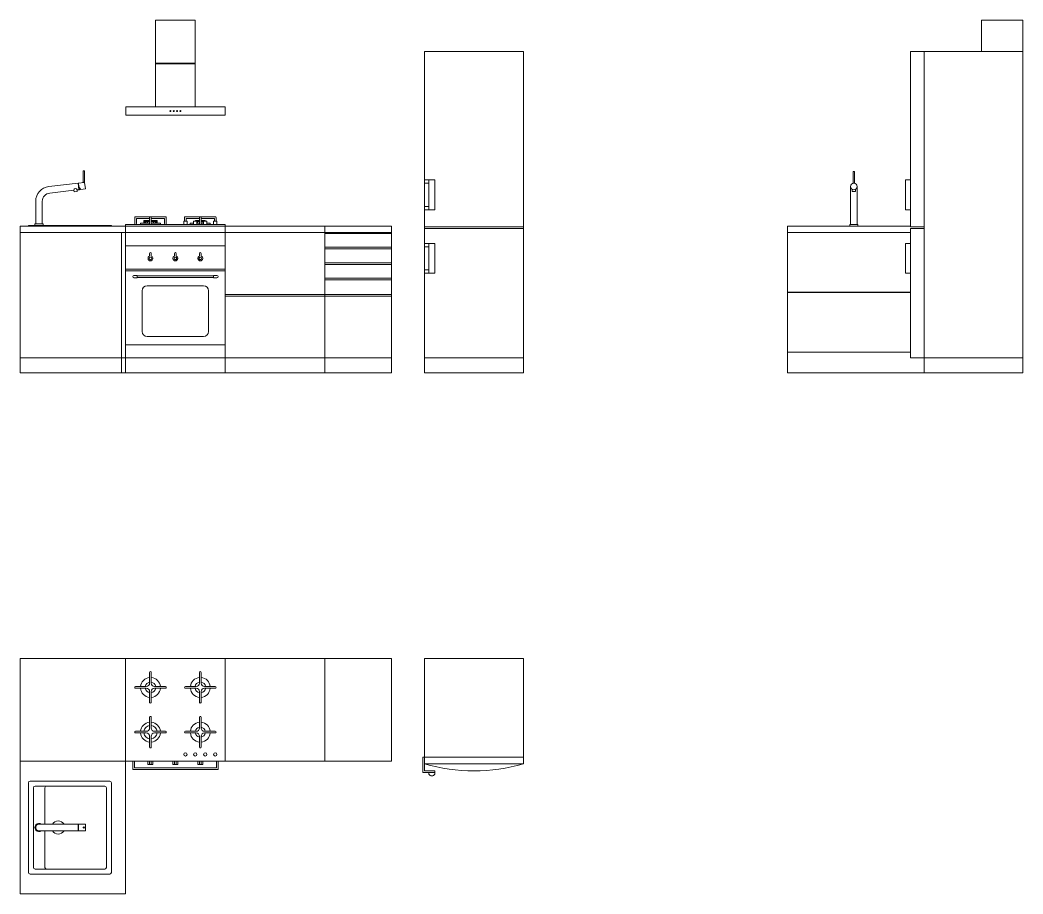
# Model space of a CAD drawing. Header units: millimetres. Extents: x 8372 to 10064, y 3867 to 4393.
# Drawn here: x 8372 to 8976, y 3867 to 4393 of the extents above; entities that cross this region are included whole.
import ezdxf

# ---------------------------------------------------------------- set-up
doc = ezdxf.new("R2010")
doc.units = ezdxf.units.MM
doc.layers.add('L_PIANTA PROSP', color=7, linetype='Continuous', lineweight=20)
doc.layers.add('L_QUOTE', color=7, linetype='Continuous', lineweight=0)

msp = doc.modelspace()

# ---------------------------------------------------------------- linework, layer by layer
at = {"layer": 'L_PIANTA PROSP'}
for p, q in [((8453.574, 4393.012), (8477.574, 4393.012)), ((8453.574, 4393.012), (8477.574, 4393.012)), ((8453.574, 4340.712), (8453.574, 4393.012)), ((8453.574, 4393.012), (8477.574, 4393.012)), ((8477.574, 4393.012), (8477.574, 4340.712)), ((8975.787, 4185.012), (8975.787, 4393.012)), ((8477.574, 4367.112), (8453.574, 4367.112)), ((8453.574, 4367.112), (8453.574, 4366.612)), ((8453.574, 4366.612), (8477.574, 4366.612)), ((8477.574, 4366.862), (8477.574, 4367.112)), ((8435.674, 4335.712), (8435.674, 4340.712)), ((8435.674, 4335.712), (8435.674, 4340.712)), ((8435.674, 4340.712), (8495.474, 4340.712)), ((8435.674, 4335.712), (8435.674, 4340.712)), ((8465.574, 4340.712), (8453.574, 4340.712)), ((8495.474, 4335.712), (8495.474, 4340.712)), ((8495.474, 4335.712), (8495.474, 4340.712)), ((8495.474, 4335.712), (8495.474, 4340.712)), ((8465.574, 4335.712), (8435.674, 4335.712)), ((8465.574, 4335.712), (8495.474, 4335.712)), ((8410.031, 4295.369), (8410.031, 4302.312)), ((8410.031, 4302.312), (8410.831, 4302.312)), ((8410.831, 4302.312), (8410.831, 4295.461)), ((8873.487, 4294.773), (8873.487, 4301.812)), ((8873.487, 4301.812), (8874.487, 4301.812)), ((8874.487, 4301.812), (8874.487, 4294.773)), ((8406.974, 4294.817), (8389.448, 4292.806)), ((8406.974, 4294.817), (8410.947, 4295.273)), ((8406.974, 4294.817), (8407.172, 4294.84)), ((8406.974, 4294.817), (8407.429, 4290.843)), ((8407.172, 4294.84), (8407.628, 4290.866)), ((8408.622, 4290.98), (8407.432, 4292.579)), ((8410.925, 4295.472), (8409.931, 4295.358)), ((8409.931, 4295.358), (8410.031, 4295.369)), ((8409.931, 4295.358), (8409.954, 4295.159)), ((8410.947, 4295.273), (8410.925, 4295.472)), ((8410.947, 4295.273), (8411.403, 4291.299)), ((8871.987, 4289.249), (8871.987, 4292.773)), ((8873.987, 4294.773), (8873.487, 4294.773)), ((8873.487, 4294.773), (8873.502, 4294.713)), ((8874.487, 4294.773), (8873.987, 4294.773)), ((8874.487, 4294.773), (8874.472, 4294.713)), ((8875.987, 4289.249), (8875.987, 4292.773)), ((8404.449, 4290.501), (8389.904, 4288.832)), ((8404.563, 4289.508), (8404.449, 4290.501)), ((8406.55, 4289.736), (8404.563, 4289.508)), ((8407.429, 4290.843), (8406.436, 4290.729)), ((8407.429, 4290.843), (8406.436, 4290.729)), ((8406.436, 4290.729), (8406.55, 4289.736)), ((8407.628, 4290.866), (8407.429, 4290.843)), ((8407.628, 4290.866), (8408.322, 4291.382)), ((8411.403, 4291.299), (8408.622, 4290.98)), ((8871.987, 4269.812), (8871.987, 4289.249)), ((8872.987, 4290.984), (8872.987, 4291.041)), ((8872.987, 4289.716), (8872.987, 4290.984)), ((8873.987, 4289.716), (8872.987, 4289.716)), ((8873.987, 4289.716), (8874.987, 4289.716)), ((8874.987, 4290.984), (8874.987, 4291.041)), ((8874.987, 4289.716), (8874.987, 4290.984)), ((8875.987, 4269.812), (8875.987, 4289.249)), ((8381.474, 4270.312), (8381.474, 4283.865)), ((8385.474, 4270.312), (8385.474, 4283.865)), ((8441.374, 4274.512), (8459.774, 4274.512)), ((8450.074, 4274.512), (8451.074, 4274.512)), ((8471.374, 4274.512), (8489.774, 4274.512)), ((8372.074, 4265.012), (8372.074, 4268.812)), ((8372.074, 4268.812), (8495.574, 4268.812)), ((8372.074, 4268.812), (8435.574, 4268.812)), ((8428.074, 4268.812), (8372.074, 4268.812)), ((8372.074, 4268.812), (8376.574, 4268.812)), ((8372.074, 4268.812), (8377.074, 4268.812)), ((8376.574, 4268.812), (8374.074, 4268.812)), ((8377.074, 4268.812), (8377.074, 4269.312)), ((8377.074, 4268.812), (8377.074, 4269.312)), ((8377.074, 4269.312), (8427.074, 4269.312)), ((8379.074, 4268.812), (8400.074, 4268.812)), ((8380.974, 4269.312), (8380.974, 4270.312)), ((8380.974, 4270.312), (8385.974, 4270.312)), ((8380.974, 4270.312), (8381.974, 4270.312)), ((8380.974, 4270.312), (8381.474, 4270.312)), ((8431.074, 4268.812), (8381.074, 4268.812)), ((8385.974, 4270.312), (8384.974, 4270.312)), ((8385.974, 4270.312), (8385.474, 4270.312)), ((8385.974, 4270.312), (8385.974, 4269.312)), ((8427.074, 4268.812), (8427.074, 4269.312)), ((8435.574, 4268.812), (8435.574, 4269.912)), ((8435.574, 4269.912), (8495.574, 4269.912)), ((8435.574, 4268.812), (8435.574, 4265.012)), ((8441.074, 4274.212), (8441.074, 4269.912)), ((8442.074, 4273.212), (8442.074, 4270.412)), ((8450.074, 4273.512), (8442.374, 4273.512)), ((8444.574, 4270.612), (8450.074, 4270.612)), ((8444.574, 4270.612), (8444.574, 4269.912)), ((8447.324, 4270.612), (8445.949, 4270.612)), ((8450.074, 4272.212), (8446.605, 4272.212)), ((8446.605, 4271.812), (8446.605, 4272.212)), ((8446.605, 4271.812), (8450.074, 4271.812)), ((8450.074, 4271.612), (8446.605, 4271.612)), ((8446.605, 4271.612), (8446.905, 4271.612)), ((8446.605, 4271.612), (8446.605, 4270.612)), ((8446.905, 4271.612), (8446.905, 4271.812)), ((8447.324, 4270.612), (8448.699, 4270.612)), ((8450.074, 4269.912), (8450.074, 4274.212)), ((8450.074, 4274.212), (8450.074, 4273.512)), ((8451.074, 4274.212), (8451.074, 4269.912)), ((8451.074, 4274.212), (8451.074, 4273.512)), ((8451.074, 4273.512), (8458.774, 4273.512)), ((8451.074, 4272.212), (8454.542, 4272.212)), ((8451.074, 4271.812), (8454.542, 4271.812)), ((8454.542, 4271.612), (8451.074, 4271.612)), ((8451.074, 4270.612), (8456.574, 4270.612)), ((8451.074, 4270.612), (8452.449, 4270.612)), ((8454.242, 4271.612), (8454.242, 4271.812)), ((8454.542, 4271.612), (8454.242, 4271.612)), ((8454.542, 4271.812), (8454.542, 4272.212)), ((8454.542, 4271.612), (8454.542, 4270.612)), ((8456.574, 4270.612), (8456.574, 4269.912)), ((8459.074, 4273.212), (8459.074, 4270.412)), ((8460.074, 4269.912), (8460.074, 4274.212)), ((8472.574, 4271.912), (8470.574, 4271.912)), ((8470.574, 4271.912), (8470.574, 4269.912)), ((8471.074, 4271.912), (8471.074, 4274.212)), ((8472.074, 4273.212), (8472.074, 4271.912)), ((8472.374, 4273.512), (8480.074, 4273.512)), ((8472.574, 4269.912), (8472.574, 4271.912)), ((8476.574, 4269.912), (8472.574, 4269.912)), ((8474.574, 4270.612), (8476.574, 4270.612)), ((8474.574, 4270.612), (8474.574, 4269.912)), ((8476.574, 4270.612), (8475.949, 4270.612)), ((8478.574, 4271.912), (8476.574, 4271.912)), ((8476.574, 4271.912), (8476.574, 4269.912)), ((8480.074, 4272.212), (8477.616, 4272.212)), ((8477.616, 4272.212), (8477.616, 4271.912)), ((8478.574, 4269.912), (8478.574, 4271.912)), ((8478.574, 4271.812), (8480.074, 4271.812)), ((8480.074, 4271.612), (8478.574, 4271.612)), ((8478.574, 4270.612), (8478.699, 4270.612)), ((8478.574, 4270.612), (8480.074, 4270.612)), ((8480.574, 4269.912), (8478.574, 4269.912)), ((8480.074, 4269.912), (8480.074, 4274.212)), ((8480.074, 4274.212), (8480.074, 4273.512)), ((8481.074, 4274.212), (8481.074, 4269.912)), ((8481.074, 4274.212), (8481.074, 4273.512)), ((8481.074, 4273.512), (8488.774, 4273.512)), ((8483.532, 4272.212), (8481.074, 4272.212)), ((8481.074, 4271.812), (8482.574, 4271.812)), ((8482.574, 4271.612), (8481.074, 4271.612)), ((8481.074, 4270.612), (8482.574, 4270.612)), ((8481.074, 4270.612), (8482.449, 4270.612)), ((8482.574, 4269.912), (8482.574, 4271.912)), ((8482.574, 4271.912), (8484.574, 4271.912)), ((8483.532, 4272.212), (8483.532, 4271.912)), ((8484.574, 4271.912), (8484.574, 4269.912)), ((8484.574, 4270.612), (8486.574, 4270.612)), ((8486.574, 4270.612), (8486.574, 4269.912)), ((8488.574, 4269.912), (8488.574, 4271.912)), ((8488.574, 4271.912), (8490.574, 4271.912)), ((8489.074, 4273.212), (8489.074, 4271.912)), ((8490.074, 4271.912), (8490.074, 4274.212)), ((8490.574, 4271.912), (8490.574, 4269.912)), ((8495.574, 4185.012), (8495.574, 4269.912)), ((8833.987, 4265.012), (8833.987, 4268.812)), ((8833.987, 4268.812), (8908.087, 4268.812)), ((8833.987, 4268.812), (8873.987, 4268.812)), ((8871.487, 4268.812), (8871.487, 4269.812)), ((8871.487, 4269.812), (8876.487, 4269.812)), ((8871.487, 4269.812), (8871.987, 4269.812)), ((8873.987, 4268.812), (8871.487, 4268.812)), ((8871.487, 4268.812), (8876.487, 4268.812)), ((8876.487, 4269.812), (8875.987, 4269.812)), ((8876.487, 4269.812), (8876.487, 4268.812)), ((8372.074, 4265.012), (8372.074, 4261.212)), ((8435.574, 4265.012), (8372.074, 4265.012)), ((8372.074, 4265.012), (8433.074, 4265.012)), ((8377.074, 4265.012), (8427.074, 4265.012)), ((8377.074, 4265.012), (8387.074, 4265.012)), ((8427.074, 4265.012), (8424.074, 4265.012)), ((8433.074, 4265.012), (8428.074, 4265.012)), ((8433.074, 4265.012), (8431.074, 4265.012)), ((8433.074, 4265.012), (8433.074, 4185.012)), ((8435.574, 4185.012), (8435.574, 4265.012)), ((8435.574, 4265.012), (8495.574, 4265.012)), ((8435.574, 4265.012), (8435.574, 4264.712)), ((8440.074, 4265.012), (8439.074, 4265.012)), ((8442.074, 4265.012), (8441.074, 4265.012)), ((8442.074, 4265.012), (8442.074, 4265.012)), ((8450.574, 4265.012), (8450.074, 4265.012)), ((8459.074, 4265.012), (8460.074, 4265.012)), ((8461.074, 4265.012), (8462.074, 4265.012)), ((8495.574, 4264.712), (8495.574, 4254.712)), ((8908.087, 4265.012), (8833.987, 4265.012)), ((8833.987, 4265.012), (8833.987, 4229.012)), ((8435.574, 4257.012), (8495.574, 4257.012)), ((8465.574, 4257.012), (8450.574, 4257.012)), ((8435.574, 4254.712), (8435.574, 4254.412)), ((8450.074, 4250.926), (8450.074, 4252.512)), ((8451.074, 4252.512), (8451.074, 4250.926)), ((8465.074, 4250.926), (8465.074, 4252.512)), ((8466.074, 4252.512), (8466.074, 4250.926)), ((8480.074, 4250.926), (8480.074, 4252.512)), ((8481.074, 4252.512), (8481.074, 4250.926)), ((8495.574, 4254.412), (8495.574, 4244.412)), ((8435.574, 4244.412), (8435.574, 4244.112)), ((8495.574, 4244.112), (8495.574, 4234.112)), ((8435.574, 4243.012), (8495.574, 4243.012)), ((8435.574, 4242.012), (8495.574, 4242.012)), ((8442.574, 4239.212), (8440.574, 4239.212)), ((8442.574, 4238.012), (8442.574, 4239.212)), ((8442.574, 4239.012), (8465.574, 4239.012)), ((8465.574, 4243.012), (8480.574, 4243.012)), ((8465.574, 4239.012), (8488.574, 4239.012)), ((8488.574, 4239.212), (8488.574, 4237.812)), ((8490.574, 4239.212), (8488.574, 4239.212)), ((8435.574, 4234.112), (8435.574, 4233.812)), ((8440.574, 4237.812), (8442.574, 4237.812)), ((8488.574, 4238.012), (8442.574, 4238.012)), ((8442.574, 4238.012), (8442.574, 4237.812)), ((8465.574, 4233.012), (8448.574, 4233.012)), ((8465.574, 4233.012), (8482.574, 4233.012)), ((8488.574, 4238.012), (8488.574, 4237.812)), ((8490.574, 4237.812), (8488.574, 4237.812)), ((8495.574, 4233.812), (8495.574, 4223.812)), ((8445.574, 4205.512), (8445.574, 4230.012)), ((8485.574, 4205.512), (8485.574, 4230.012)), ((8908.087, 4229.162), (8833.987, 4229.162)), ((8833.987, 4229.162), (8833.987, 4228.862)), ((8833.987, 4228.862), (8908.087, 4228.862)), ((8435.574, 4223.812), (8435.574, 4223.512)), ((8465.574, 4202.512), (8448.574, 4202.512)), ((8465.574, 4202.512), (8482.574, 4202.512)), ((8435.574, 4197.512), (8495.574, 4197.512)), ((8833.987, 4193.012), (8908.087, 4193.012)), ((8372.074, 4008.57), (8372.074, 3866.77)), ((8372.074, 4008.57), (8435.574, 4008.57)), ((8435.574, 4008.57), (8435.574, 3866.77)), ((8435.574, 4008.57), (8435.574, 4000.64)), ((8495.574, 4008.57), (8495.574, 3946.77)), ((8450.074, 4000.14), (8450.074, 3993.64)), ((8450.074, 4000.14), (8450.074, 3999.64)), ((8451.074, 3994.64), (8451.074, 4000.14)), ((8480.074, 4000.14), (8480.074, 3993.64)), ((8480.074, 4000.14), (8480.074, 3999.64)), ((8481.074, 3994.64), (8481.074, 4000.14)), ((8448.074, 3991.64), (8441.574, 3991.64)), ((8448.074, 3990.64), (8441.574, 3990.64)), ((8451.074, 3994.64), (8451.074, 3993.64)), ((8453.074, 3991.64), (8453.074, 3991.64)), ((8453.074, 3991.64), (8454.074, 3991.64)), ((8453.074, 3990.64), (8454.074, 3990.64)), ((8454.365, 3991.64), (8454.074, 3991.64)), ((8454.074, 3990.64), (8459.574, 3990.64)), ((8454.074, 3990.64), (8454.074, 3990.64)), ((8454.074, 3990.64), (8454.074, 3990.64)), ((8456.365, 3991.64), (8454.365, 3991.64)), ((8456.365, 3991.64), (8457.776, 3991.64)), ((8457.776, 3991.64), (8458.803, 3991.64)), ((8458.289, 3991.64), (8458.289, 3991.64)), ((8458.803, 3991.64), (8459.574, 3991.64)), ((8478.074, 3991.64), (8471.574, 3991.64)), ((8478.074, 3990.64), (8471.574, 3990.64)), ((8481.074, 3994.64), (8481.074, 3993.64)), ((8483.074, 3991.64), (8483.074, 3991.64)), ((8483.074, 3991.64), (8484.074, 3991.64)), ((8483.074, 3990.64), (8484.074, 3990.64)), ((8484.365, 3991.64), (8484.074, 3991.64)), ((8484.074, 3990.64), (8489.574, 3990.64)), ((8484.074, 3990.64), (8484.074, 3990.64)), ((8484.074, 3990.64), (8484.074, 3990.64)), ((8486.365, 3991.64), (8484.365, 3991.64)), ((8486.365, 3991.64), (8487.776, 3991.64)), ((8487.776, 3991.64), (8488.803, 3991.64)), ((8488.289, 3991.64), (8488.289, 3991.64)), ((8488.803, 3991.64), (8489.574, 3991.64)), ((8450.074, 3988.64), (8450.074, 3982.14)), ((8451.074, 3987.64), (8451.074, 3988.603)), ((8451.074, 3988.603), (8451.074, 3988.603)), ((8451.074, 3982.14), (8451.074, 3987.64)), ((8451.074, 3987.64), (8451.074, 3987.64)), ((8451.074, 3987.64), (8451.074, 3987.64)), ((8480.074, 3988.64), (8480.074, 3982.14)), ((8481.074, 3987.64), (8481.074, 3988.603)), ((8481.074, 3988.603), (8481.074, 3988.603)), ((8481.074, 3982.14), (8481.074, 3987.64)), ((8481.074, 3987.64), (8481.074, 3987.64)), ((8481.074, 3987.64), (8481.074, 3987.64)), ((8450.074, 3973.2), (8450.074, 3966.7)), ((8450.074, 3973.2), (8450.074, 3972.7)), ((8451.074, 3967.7), (8451.074, 3973.2)), ((8480.074, 3973.2), (8480.074, 3966.7)), ((8480.074, 3973.2), (8480.074, 3972.7)), ((8481.074, 3967.7), (8481.074, 3973.2)), ((8451.074, 3967.7), (8451.074, 3966.7)), ((8481.074, 3967.7), (8481.074, 3966.7)), ((8448.074, 3964.7), (8441.574, 3964.7)), ((8448.074, 3963.7), (8441.574, 3963.7)), ((8450.074, 3961.7), (8450.074, 3955.2)), ((8451.074, 3960.7), (8451.074, 3961.663)), ((8451.074, 3961.663), (8451.074, 3961.663)), ((8451.074, 3955.2), (8451.074, 3960.7)), ((8451.074, 3960.7), (8451.074, 3960.7)), ((8451.074, 3960.7), (8451.074, 3960.7)), ((8453.074, 3964.7), (8453.074, 3964.7)), ((8453.074, 3964.7), (8454.074, 3964.7)), ((8453.074, 3963.7), (8454.074, 3963.7)), ((8454.365, 3964.7), (8454.074, 3964.7)), ((8454.074, 3963.7), (8459.574, 3963.7)), ((8454.074, 3963.7), (8454.074, 3963.7)), ((8454.074, 3963.7), (8454.074, 3963.7)), ((8456.365, 3964.7), (8454.365, 3964.7)), ((8456.365, 3964.7), (8457.776, 3964.7)), ((8457.776, 3964.7), (8458.803, 3964.7)), ((8458.289, 3964.7), (8458.289, 3964.7)), ((8458.803, 3964.7), (8459.574, 3964.7)), ((8478.074, 3964.7), (8471.574, 3964.7)), ((8478.074, 3963.7), (8471.574, 3963.7)), ((8480.074, 3961.7), (8480.074, 3955.2)), ((8481.074, 3960.7), (8481.074, 3961.663)), ((8481.074, 3961.663), (8481.074, 3961.663)), ((8481.074, 3955.2), (8481.074, 3960.7)), ((8481.074, 3960.7), (8481.074, 3960.7)), ((8481.074, 3960.7), (8481.074, 3960.7)), ((8483.074, 3964.7), (8483.074, 3964.7)), ((8483.074, 3964.7), (8484.074, 3964.7)), ((8483.074, 3963.7), (8484.074, 3963.7)), ((8484.365, 3964.7), (8484.074, 3964.7)), ((8484.074, 3963.7), (8489.574, 3963.7)), ((8484.074, 3963.7), (8484.074, 3963.7)), ((8484.074, 3963.7), (8484.074, 3963.7)), ((8486.365, 3964.7), (8484.365, 3964.7)), ((8486.365, 3964.7), (8487.776, 3964.7)), ((8487.776, 3964.7), (8488.803, 3964.7)), ((8488.289, 3964.7), (8488.289, 3964.7)), ((8488.803, 3964.7), (8489.574, 3964.7)), ((8435.574, 3946.77), (8435.574, 3949.77)), ((8372.074, 3946.77), (8372.074, 3866.77)), ((8439.874, 3946.77), (8439.874, 3941.77)), ((8439.874, 3946.77), (8440.874, 3946.77)), ((8440.874, 3946.77), (8440.874, 3942.77)), ((8490.274, 3942.77), (8440.874, 3942.77)), ((8449.074, 3946.77), (8449.074, 3944.77)), ((8449.074, 3944.77), (8452.074, 3944.77)), ((8450.074, 3946.77), (8450.074, 3944.77)), ((8451.074, 3946.77), (8451.074, 3944.77)), ((8452.074, 3944.77), (8452.074, 3946.77)), ((8464.074, 3946.77), (8464.074, 3944.77)), ((8464.074, 3944.77), (8467.074, 3944.77)), ((8465.074, 3946.77), (8465.074, 3944.77)), ((8466.074, 3946.77), (8466.074, 3944.77)), ((8467.074, 3944.77), (8467.074, 3946.77)), ((8479.074, 3946.77), (8479.074, 3944.77)), ((8479.074, 3944.77), (8482.074, 3944.77)), ((8480.074, 3946.77), (8480.074, 3944.77)), ((8481.074, 3946.77), (8481.074, 3944.77)), ((8482.074, 3944.77), (8482.074, 3946.77)), ((8491.274, 3946.77), (8490.274, 3946.77)), ((8490.274, 3946.77), (8490.274, 3942.77)), ((8491.274, 3941.77), (8491.274, 3946.77)), ((8439.874, 3941.77), (8491.274, 3941.77)), ((8377.074, 3933.77), (8377.074, 3933.615)), ((8377.074, 3930.77), (8377.074, 3933.615)), ((8377.074, 3930.77), (8377.074, 3882.77)), ((8378.074, 3934.77), (8426.074, 3934.77)), ((8426.074, 3934.77), (8378.074, 3934.77)), ((8380.074, 3927.77), (8380.074, 3930.77)), ((8387.074, 3931.77), (8381.074, 3931.77)), ((8423.074, 3931.77), (8387.074, 3931.77)), ((8387.074, 3930.77), (8387.074, 3927.77)), ((8424.074, 3930.77), (8424.074, 3927.77)), ((8427.074, 3930.77), (8427.074, 3933.77)), ((8427.074, 3930.77), (8427.074, 3882.77)), ((8427.074, 3930.77), (8427.074, 3928.77)), ((8427.074, 3930.77), (8427.074, 3928.77)), ((8380.074, 3927.77), (8380.074, 3885.77)), ((8387.074, 3927.77), (8387.074, 3908.77)), ((8424.074, 3885.77), (8424.074, 3927.77)), ((8384.474, 3908.77), (8383.474, 3908.77)), ((8384.474, 3908.77), (8411.403, 3908.77)), ((8406.974, 3908.77), (8406.974, 3904.77)), ((8407.172, 3908.77), (8407.172, 3904.77)), ((8411.403, 3908.77), (8411.403, 3904.77)), ((8384.474, 3904.77), (8383.474, 3904.77)), ((8384.474, 3904.77), (8411.403, 3904.77)), ((8387.074, 3904.77), (8387.074, 3885.77)), ((8377.074, 3882.77), (8377.074, 3879.77)), ((8380.074, 3885.77), (8380.074, 3882.77)), ((8387.074, 3885.77), (8387.074, 3882.77)), ((8424.074, 3885.77), (8424.074, 3882.77)), ((8427.074, 3884.77), (8427.074, 3882.77)), ((8427.074, 3882.77), (8427.074, 3879.77)), ((8426.074, 3878.77), (8378.074, 3878.77)), ((8426.074, 3878.77), (8378.074, 3878.77)), ((8387.074, 3881.77), (8381.074, 3881.77)), ((8387.074, 3881.77), (8388.074, 3881.77)), ((8388.074, 3881.77), (8423.074, 3881.77)), ((8372.074, 3866.77), (8435.574, 3866.77))]:
    msp.add_line(p, q, dxfattribs=at)
for centre, radius in [((8462.574, 4338.212), 0.3), ((8464.574, 4338.212), 0.3), ((8466.574, 4338.212), 0.3), ((8468.574, 4338.212), 0.3), ((8873.987, 4292.773), 2), ((8447.324, 4271.112), 0.25), ((8448.699, 4271.112), 0.25), ((8452.449, 4271.112), 0.25), ((8453.824, 4271.112), 0.25), ((8450.574, 4249.512), 0.8), ((8465.574, 4249.512), 0.8), ((8480.574, 4249.512), 0.8), ((8471.574, 3950.77), 1), ((8477.574, 3950.77), 1), ((8483.574, 3950.77), 1), ((8489.574, 3950.77), 1), ((8410.431, 3906.77), 0.4)]:
    msp.add_circle(centre, radius, dxfattribs=at)
for centre, radius, start, end in [((8390.474, 4283.865), 9, 96.5444, 180), ((8390.474, 4283.865), 5, 96.5444, 180), ((8405.442, 4290.615), 1, 6.5444, 186.5444), ((8441.374, 4274.212), 0.3, 90, 180), ((8450.374, 4274.212), 0.3, 90, 180), ((8450.774, 4274.212), 0.3, 0, 90), ((8459.774, 4274.212), 0.3, 0, 90), ((8471.374, 4274.212), 0.3, 90, 180), ((8480.374, 4274.212), 0.3, 90, 180), ((8480.774, 4274.212), 0.3, 0, 90), ((8489.774, 4274.212), 0.3, 0, 90), ((8441.574, 4270.412), 0.5, 270, 0), ((8442.374, 4273.212), 0.3, 90, 180), ((8458.774, 4273.212), 0.3, 0, 90), ((8459.574, 4270.412), 0.5, 180, 270), ((8472.374, 4273.212), 0.3, 90, 180), ((8478.699, 4271.112), 0.25, 240, 120), ((8482.449, 4271.112), 0.25, 60, 300), ((8488.774, 4273.212), 0.3, 0, 90), ((8450.574, 4249.512), 1.5, 109.471221, 70.528779), ((8450.574, 4252.512), 0.5, 0, 180), ((8465.574, 4249.512), 1.5, 109.471221, 70.528779), ((8465.574, 4252.512), 0.5, 0, 180), ((8480.574, 4249.512), 1.5, 109.471221, 70.528779), ((8480.574, 4252.512), 0.5, 0, 180), ((8440.574, 4238.512), 0.7, 90, 270), ((8490.574, 4238.512), 0.7, 270, 90), ((8448.574, 4230.012), 3, 90, 180), ((8482.574, 4230.012), 3, 0, 90), ((8448.574, 4205.512), 3, 180, 270), ((8482.574, 4205.512), 3, 270, 0), ((8450.574, 3991.14), 6, 94.780192, 175.219808), ((8450.574, 4000.14), 0.5, 0, 180), ((8450.574, 3991.14), 6, 4.780192, 85.219808), ((8480.574, 3991.14), 6, 94.780192, 175.219808), ((8480.574, 4000.14), 0.5, 0, 180), ((8480.574, 3991.14), 6, 4.780192, 85.219808), ((8441.574, 3991.14), 0.5, 90, 270), ((8450.574, 3991.14), 6, 184.780192, 265.219808), ((8450.574, 3991.14), 3.2, 98.989299, 171.010701), ((8450.574, 3991.14), 3.2, 188.989299, 261.010701), ((8448.074, 3993.64), 2, 270, 0), ((8448.074, 3988.64), 2, 0, 90), ((8450.574, 3991.14), 3.2, 8.989299, 81.010701), ((8453.074, 3993.64), 2, 180, 270), ((8453.074, 3988.64), 2, 90, 180), ((8450.574, 3991.14), 6, 274.780192, 355.219808), ((8450.574, 3991.14), 6, 274.780192, 355.219808), ((8450.574, 3991.14), 3.2, 278.989299, 351.010701), ((8459.574, 3991.14), 0.5, 270, 90), ((8471.574, 3991.14), 0.5, 90, 270), ((8480.574, 3991.14), 6, 184.780192, 265.219808), ((8480.574, 3991.14), 3.2, 98.989299, 171.010701), ((8480.574, 3991.14), 3.2, 188.989299, 261.010701), ((8478.074, 3993.64), 2, 270, 0), ((8478.074, 3988.64), 2, 0, 90), ((8480.574, 3991.14), 3.2, 8.989299, 81.010701), ((8483.074, 3993.64), 2, 180, 270), ((8483.074, 3988.64), 2, 90, 180), ((8480.574, 3991.14), 6, 274.780192, 355.219808), ((8480.574, 3991.14), 6, 274.780192, 355.219808), ((8480.574, 3991.14), 3.2, 278.989299, 351.010701), ((8489.574, 3991.14), 0.5, 270, 90), ((8450.574, 3982.14), 0.5, 180, 0), ((8480.574, 3982.14), 0.5, 180, 0), ((8450.574, 3973.2), 0.5, 0, 180), ((8480.574, 3973.2), 0.5, 0, 180), ((8450.574, 3964.2), 6, 94.780192, 175.219808), ((8450.574, 3964.2), 6, 94.780192, 175.219808), ((8450.574, 3964.2), 4, 97.180756, 172.819244), ((8448.074, 3966.7), 2, 270, 0), ((8450.574, 3964.2), 6, 4.780192, 85.219808), ((8450.574, 3964.2), 6, 4.780192, 85.219808), ((8450.574, 3964.2), 4, 7.180756, 82.819244), ((8453.074, 3966.7), 2, 180, 270), ((8480.574, 3964.2), 6, 94.780192, 175.219808), ((8480.574, 3964.2), 6, 94.780192, 175.219808), ((8480.574, 3964.2), 3, 99.594068, 170.405932), ((8478.074, 3966.7), 2, 270, 0), ((8480.574, 3964.2), 6, 4.780192, 85.219808), ((8480.574, 3964.2), 3, 9.594068, 80.405932), ((8483.074, 3966.7), 2, 180, 270), ((8441.574, 3964.2), 0.5, 90, 270), ((8450.574, 3964.2), 6, 184.780192, 265.219808), ((8450.574, 3964.2), 6, 184.780192, 265.219808), ((8450.574, 3964.2), 4, 187.180756, 262.819244), ((8448.074, 3961.7), 2, 0, 90), ((8453.074, 3961.7), 2, 90, 180), ((8450.574, 3964.2), 4, 277.180756, 352.819244), ((8450.574, 3964.2), 6, 274.780192, 355.219808), ((8450.574, 3964.2), 6, 274.780192, 355.219808), ((8459.574, 3964.2), 0.5, 270, 90), ((8471.574, 3964.2), 0.5, 90, 270), ((8480.574, 3964.2), 6, 184.780192, 265.219808), ((8480.574, 3964.2), 3, 189.594068, 260.405932), ((8478.074, 3961.7), 2, 0, 90), ((8483.074, 3961.7), 2, 90, 180), ((8480.574, 3964.2), 6, 274.780192, 355.219808), ((8480.574, 3964.2), 3, 279.594068, 350.405932), ((8489.574, 3964.2), 0.5, 270, 90), ((8450.574, 3955.2), 0.5, 180, 0), ((8480.574, 3955.2), 0.5, 180, 0), ((8378.074, 3933.77), 1, 90, 180), ((8381.074, 3930.77), 1, 90, 180), ((8388.074, 3930.77), 1, 90, 180), ((8423.074, 3930.77), 1, 0, 90), ((8426.074, 3933.77), 1, 0, 90), ((8383.474, 3906.77), 2.5, 53.130102, 306.869898), ((8383.474, 3906.77), 2, 90, 270), ((8395.074, 3906.77), 4, 30, 150), ((8395.074, 3906.77), 4, 210, 330), ((8381.074, 3882.77), 1, 180, 270), ((8388.074, 3882.77), 1, 180, 270), ((8423.074, 3882.77), 1, 270, 360), ((8378.074, 3879.77), 1, 180, 270), ((8426.074, 3879.77), 1, 270, 0)]:
    msp.add_arc(centre, radius, start, end, dxfattribs=at)
at = {"layer": 'L_QUOTE'}
for p, q in [((8975.787, 4393.012), (8950.787, 4393.012)), ((8950.787, 4393.012), (8950.787, 4374.012)), ((8675.074, 4374.012), (8615.574, 4374.012)), ((8615.574, 4374.012), (8615.574, 4189.512)), ((8675.074, 4374.012), (8675.074, 4180.512)), ((8908.087, 4374.012), (8908.087, 4268.512)), ((8975.787, 4374.012), (8908.087, 4374.012)), ((8908.087, 4374.012), (8916.287, 4374.012)), ((8916.287, 4374.012), (8916.287, 4268.512)), ((8975.787, 4189.512), (8975.787, 4374.012)), ((8618.21, 4296.824), (8615.574, 4296.824)), ((8615.574, 4296.824), (8615.574, 4294.824)), ((8615.574, 4294.824), (8618.21, 4294.824)), ((8618.21, 4296.824), (8621.71, 4296.824)), ((8618.21, 4278.824), (8618.21, 4296.824)), ((8621.71, 4278.824), (8621.71, 4296.824)), ((8905.087, 4287.824), (8905.087, 4296.824)), ((8905.087, 4296.824), (8908.087, 4296.824)), ((8905.087, 4278.824), (8905.087, 4287.824)), ((8615.574, 4278.824), (8615.574, 4280.824)), ((8615.574, 4280.824), (8618.21, 4280.824)), ((8618.21, 4278.824), (8615.574, 4278.824)), ((8618.21, 4278.824), (8621.71, 4278.824)), ((8908.087, 4278.824), (8905.087, 4278.824)), ((8495.574, 4268.812), (8555.574, 4268.812)), ((8555.574, 4268.812), (8555.574, 4265.012)), ((8555.574, 4268.812), (8595.574, 4268.812)), ((8595.574, 4268.812), (8595.574, 4180.512)), ((8615.574, 4267.512), (8615.574, 4268.512)), ((8615.574, 4268.512), (8675.074, 4268.512)), ((8916.287, 4268.512), (8908.087, 4268.512)), ((8916.287, 4267.512), (8916.287, 4268.512)), ((8435.574, 4265.012), (8435.574, 4257.012)), ((8495.574, 4265.012), (8555.574, 4265.012)), ((8555.574, 4265.012), (8555.574, 4264.712)), ((8555.574, 4265.012), (8595.574, 4265.012)), ((8555.574, 4265.012), (8555.574, 4264.512)), ((8555.574, 4264.712), (8555.574, 4185.012)), ((8555.574, 4264.512), (8595.574, 4264.512)), ((8675.074, 4267.512), (8615.574, 4267.512)), ((8908.087, 4189.512), (8908.087, 4267.512)), ((8908.087, 4267.512), (8916.287, 4267.512)), ((8908.087, 4267.512), (8908.087, 4189.512)), ((8908.087, 4267.512), (8908.087, 4258.512)), ((8916.287, 4267.512), (8916.287, 4189.512)), ((8372.074, 4261.212), (8372.074, 4185.012)), ((8435.574, 4257.012), (8495.574, 4257.012)), ((8435.574, 4257.012), (8435.574, 4197.512)), ((8495.574, 4197.512), (8495.574, 4257.012)), ((8555.574, 4255.699), (8555.574, 4256.199)), ((8555.574, 4256.199), (8595.574, 4256.199)), ((8595.574, 4256.199), (8595.574, 4255.199)), ((8615.574, 4258.512), (8621.71, 4258.512)), ((8615.574, 4258.512), (8615.574, 4256.512)), ((8615.574, 4256.512), (8618.21, 4256.512)), ((8618.21, 4258.512), (8618.21, 4240.512)), ((8621.71, 4258.512), (8621.71, 4240.512)), ((8905.087, 4249.512), (8905.087, 4258.512)), ((8905.087, 4258.512), (8908.087, 4258.512)), ((8595.574, 4255.199), (8555.574, 4255.199)), ((8595.574, 4246.387), (8595.574, 4255.699)), ((8555.574, 4246.387), (8555.574, 4246.887)), ((8555.574, 4246.887), (8595.574, 4246.887)), ((8555.574, 4237.074), (8555.574, 4246.387)), ((8595.574, 4245.887), (8555.574, 4245.887)), ((8595.574, 4246.887), (8595.574, 4245.887)), ((8905.087, 4240.512), (8905.087, 4249.512)), ((8615.574, 4240.512), (8615.574, 4242.512)), ((8615.574, 4242.512), (8618.21, 4242.512)), ((8615.574, 4240.512), (8621.71, 4240.512)), ((8908.087, 4240.512), (8905.087, 4240.512)), ((8555.574, 4237.074), (8555.574, 4237.574)), ((8555.574, 4237.574), (8595.574, 4237.574)), ((8595.574, 4236.574), (8555.574, 4236.574)), ((8595.574, 4237.574), (8595.574, 4236.574)), ((8595.574, 4227.762), (8595.574, 4237.074)), ((8495.574, 4227.287), (8495.574, 4227.787)), ((8495.574, 4227.787), (8555.574, 4227.787)), ((8495.574, 4227.262), (8495.574, 4227.312)), ((8555.574, 4226.762), (8495.574, 4226.762)), ((8555.574, 4227.787), (8555.574, 4227.287)), ((8595.574, 4227.762), (8555.574, 4227.787)), ((8555.574, 4189.512), (8555.574, 4227.262)), ((8555.574, 4227.262), (8555.574, 4226.762)), ((8555.574, 4226.762), (8595.574, 4226.762)), ((8595.574, 4226.762), (8595.574, 4227.762)), ((8833.987, 4228.862), (8833.987, 4185.012)), ((8435.574, 4197.512), (8435.574, 4189.512)), ((8435.574, 4189.512), (8372.074, 4189.512)), ((8372.074, 4189.512), (8372.074, 4180.512)), ((8433.074, 4185.012), (8433.074, 4180.512)), ((8435.574, 4189.512), (8495.574, 4189.512)), ((8435.574, 4185.012), (8435.574, 4180.512)), ((8495.574, 4189.512), (8555.574, 4189.512)), ((8495.574, 4185.012), (8495.574, 4180.512)), ((8555.574, 4189.512), (8595.574, 4189.512)), ((8555.574, 4180.512), (8555.574, 4185.012)), ((8615.574, 4180.512), (8615.574, 4189.512)), ((8615.574, 4189.512), (8675.074, 4189.512)), ((8833.987, 4185.012), (8833.987, 4180.512)), ((8908.087, 4189.512), (8975.787, 4189.512)), ((8916.287, 4189.512), (8916.287, 4180.512)), ((8975.787, 4180.512), (8975.787, 4189.512)), ((8975.787, 4185.012), (8975.787, 4180.512)), ((8372.074, 4180.512), (8555.574, 4180.512)), ((8555.574, 4180.512), (8595.574, 4180.512)), ((8675.074, 4180.512), (8615.574, 4180.512)), ((8833.987, 4180.512), (8975.787, 4180.512)), ((8916.287, 4180.512), (8975.787, 4180.512)), ((8435.574, 4008.57), (8495.574, 4008.57)), ((8555.574, 4008.57), (8495.574, 4008.57)), ((8555.574, 3946.77), (8555.574, 4008.57)), ((8555.574, 4008.57), (8595.574, 4008.57)), ((8595.574, 4008.57), (8595.574, 3946.77)), ((8615.574, 4008.57), (8675.074, 4008.57)), ((8615.574, 4008.57), (8615.574, 3949.07)), ((8675.074, 4008.57), (8675.074, 3949.07)), ((8615.574, 3949.07), (8614.574, 3949.07)), ((8614.574, 3949.07), (8614.574, 3945.07)), ((8675.074, 3949.07), (8615.574, 3949.07)), ((8615.574, 3949.07), (8615.574, 3945.07)), ((8675.074, 3945.07), (8675.074, 3949.07)), ((8381.462, 3946.77), (8372.074, 3946.77)), ((8372.074, 3946.77), (8372.074, 3946.77)), ((8372.074, 3946.77), (8372.074, 3946.77)), ((8372.074, 3946.77), (8372.074, 3946.77)), ((8372.074, 3946.77), (8372.074, 3946.77)), ((8435.574, 3946.77), (8381.462, 3946.77)), ((8495.574, 3946.77), (8435.574, 3946.77)), ((8435.574, 3946.77), (8495.574, 3946.77)), ((8495.574, 3946.77), (8555.574, 3946.77)), ((8595.574, 3946.77), (8555.574, 3946.77)), ((8614.574, 3945.07), (8614.574, 3939.87)), ((8615.574, 3945.07), (8675.074, 3945.07)), ((8615.574, 3945.07), (8615.574, 3940.87)), ((8614.574, 3940.87), (8614.574, 3939.87)), ((8614.574, 3939.87), (8621.71, 3939.87)), ((8615.574, 3940.87), (8621.71, 3940.87)), ((8618.21, 3938.87), (8618.21, 3939.87)), ((8621.71, 3940.87), (8621.71, 3939.87)), ((8621.71, 3939.87), (8621.71, 3938.87))]:
    msp.add_line(p, q, dxfattribs=at)
for centre, radius, start, end in [((8645.324, 4048.335), 107.465, 253.928579, 286.071421), ((8619.96, 3939.901), 2.031, 210.510237, 329.489763)]:
    msp.add_arc(centre, radius, start, end, dxfattribs=at)

doc.saveas('drawing.dxf')
